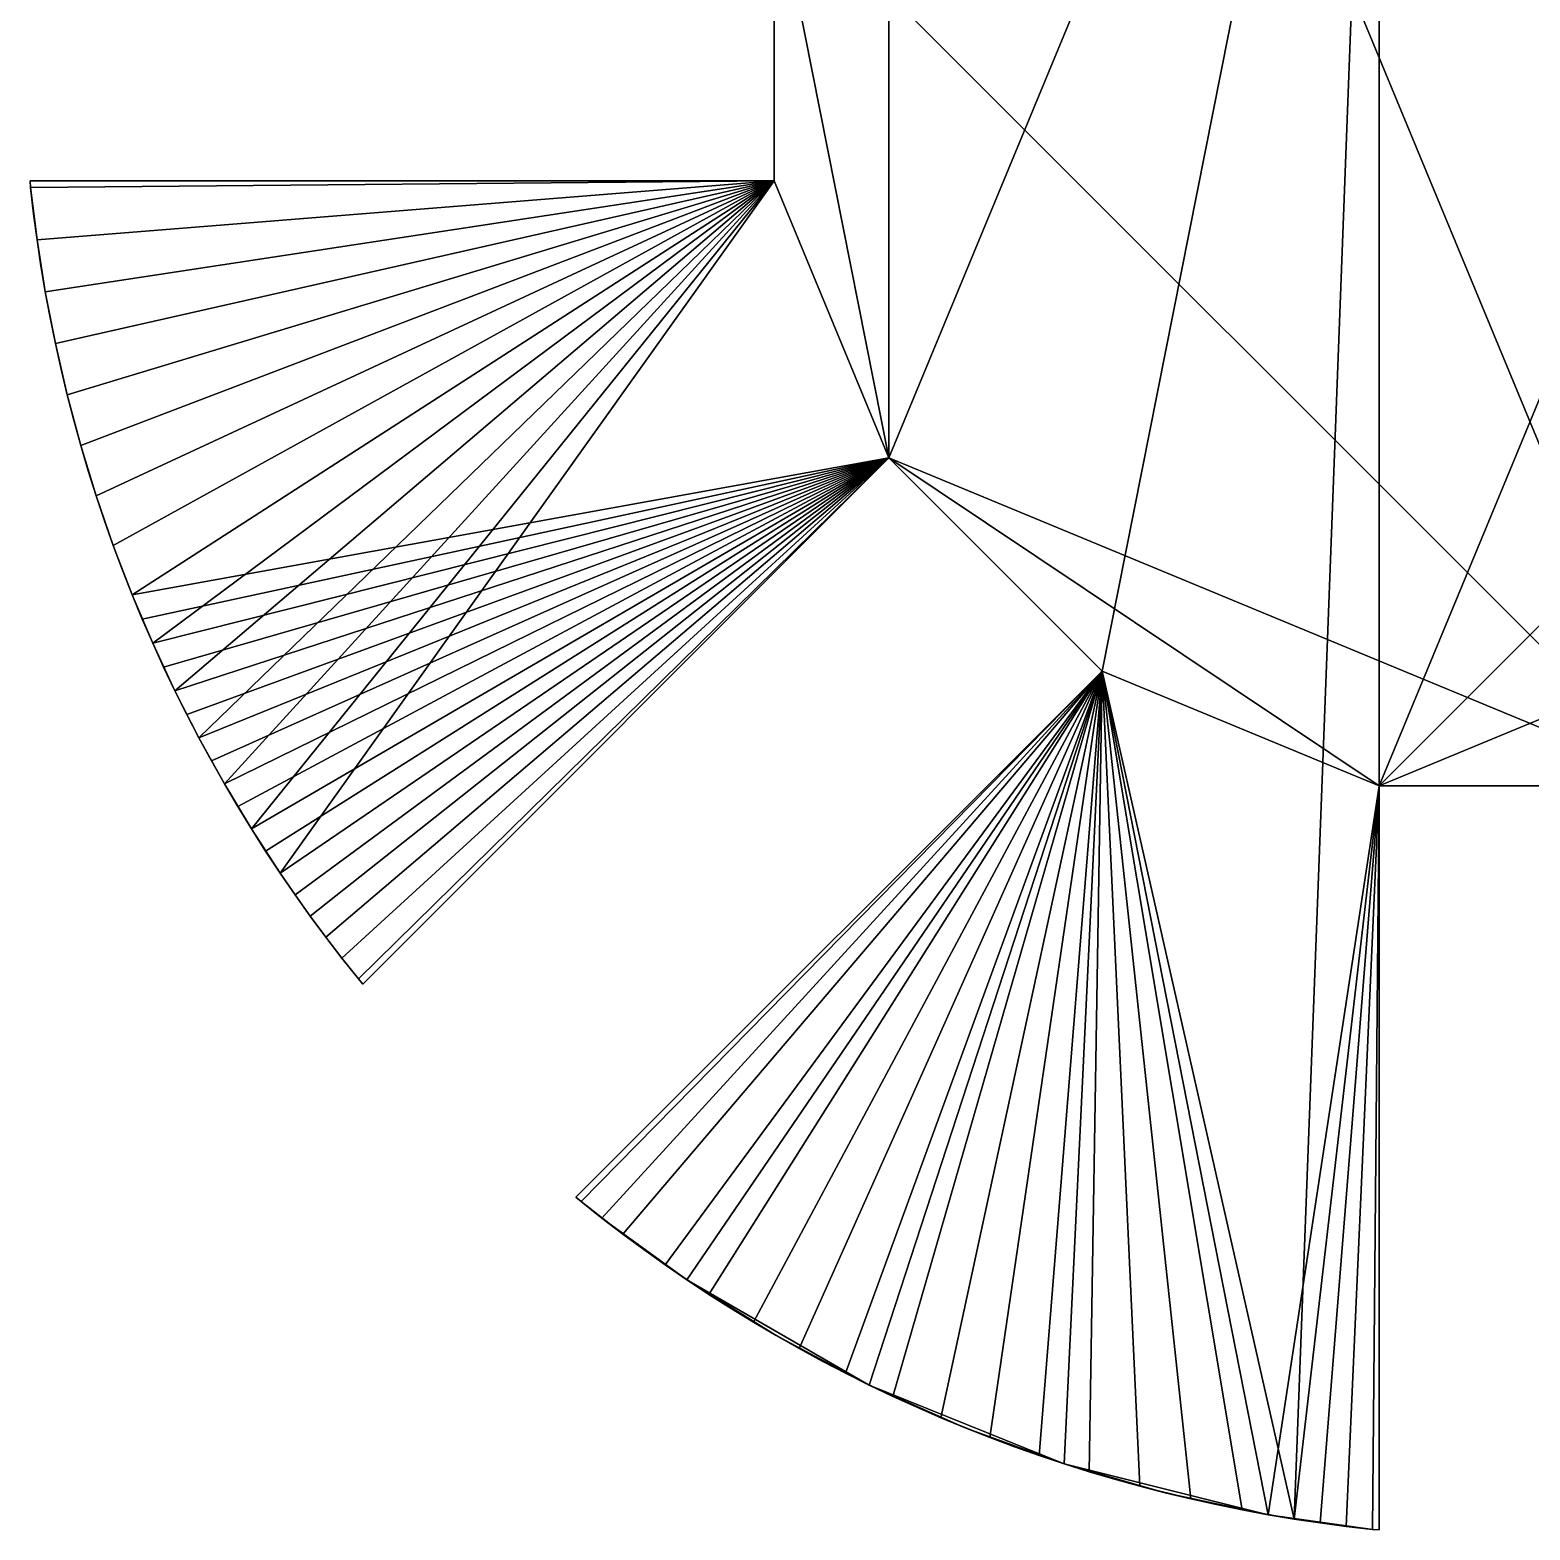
# Model space of a CAD drawing. Extents: x 459.21 to 468.95, y 323.21 to 332.95.
# Drawn here: x 459.208 to 464.079, y 323.212 to 328.083 of the extents above; entities that cross this region are included whole.
import ezdxf

# ---------------------------------------------------------------- set-up
doc = ezdxf.new("R2010")
doc.units = 0
doc.layers.get('0').update_dxf_attribs({"linetype": 'CONTINUOUS'})

msp = doc.modelspace()

# ---------------------------------------------------------------- linework, layer by layer
at = {"color": 7}
for points in [[(461.9975, 326.694, -0.4896), (462.6898, 326.0017, -0.4896), (463.5896, 330.5377, -0.4896), (461.9975, 326.694, -0.4896)], [(461.9975, 326.694, -0.4896), (463.5896, 330.5377, -0.4896), (461.9975, 329.4727, -0.4896), (461.9975, 326.694, -0.4896)], [(462.6898, 326.0017, -0.4896), (463.3133, 323.248, -0.4896), (463.5896, 330.5377, -0.4896), (462.6898, 326.0017, -0.4896)], [(464.5687, 325.629, 0.4896), (462.6898, 330.165, 0.4896), (464.5687, 330.5377, 0.4896), (464.5687, 325.629, 0.4896)], [(463.3133, 323.248, -0.4896), (463.5896, 325.629, -0.4896), (463.5896, 330.5377, -0.4896), (463.3133, 323.248, -0.4896)], [(463.5896, 325.629, -0.4896), (465.4685, 330.165, -0.4896), (463.5896, 330.5377, -0.4896), (463.5896, 325.629, -0.4896)], [(464.5687, 325.629, 0.4896), (461.6248, 328.5729, 0.4896), (462.6898, 330.165, 0.4896), (464.5687, 325.629, 0.4896)], [(463.5896, 325.629, -0.4896), (466.5335, 328.5729, -0.4896), (465.4685, 330.165, -0.4896), (463.5896, 325.629, -0.4896)], [(461.6248, 328.5729, -0.4896), (461.9975, 326.694, -0.4896), (461.9975, 329.4727, -0.4896), (461.6248, 328.5729, -0.4896)], [(461.6248, 328.5729, -0.4896), (461.6248, 327.5938, -0.4896), (461.9975, 326.694, -0.4896), (461.6248, 328.5729, -0.4896)], [(461.9975, 326.694, 0.4896), (461.6248, 327.5938, 0.4896), (461.6248, 328.5729, 0.4896), (461.9975, 326.694, 0.4896)], [(464.5687, 325.629, 0.4896), (461.9975, 326.694, 0.4896), (461.6248, 328.5729, 0.4896), (464.5687, 325.629, 0.4896)], [(461.6248, 328.5729, 0.4896), (461.6248, 327.5938, 0.4896), (461.6248, 327.5938, -0.4896), (461.6248, 328.5729, 0.4896)], [(461.6248, 328.5729, 0.4896), (461.6248, 327.5938, -0.4896), (461.6248, 328.5729, -0.4896), (461.6248, 328.5729, 0.4896)], [(463.5896, 325.629, -0.4896), (466.1608, 326.694, -0.4896), (466.5335, 328.5729, -0.4896), (463.5896, 325.629, -0.4896)], [(459.2103, 327.5716, 0.4896), (459.2103, 327.5716, -0.4896), (459.2082, 327.5938, -0.4896), (459.2103, 327.5716, 0.4896)], [(459.2103, 327.5716, 0.4896), (459.2082, 327.5938, -0.4896), (459.2082, 327.5938, 0.4896), (459.2103, 327.5716, 0.4896)], [(461.6248, 327.5938, -0.4896), (459.2082, 327.5938, -0.4896), (459.2103, 327.5716, -0.4896), (461.6248, 327.5938, -0.4896)], [(459.2103, 327.5716, 0.4896), (459.2082, 327.5938, 0.4896), (461.6248, 327.5938, 0.4896), (459.2103, 327.5716, 0.4896)], [(459.2082, 327.5938, 0.4896), (459.2082, 327.5938, -0.4896), (461.6248, 327.5938, -0.4896), (459.2082, 327.5938, 0.4896)], [(459.2082, 327.5938, 0.4896), (461.6248, 327.5938, -0.4896), (461.6248, 327.5938, 0.4896), (459.2082, 327.5938, 0.4896)], [(461.6248, 327.5938, -0.4896), (459.2103, 327.5716, -0.4896), (459.2311, 327.402, -0.4896), (461.6248, 327.5938, -0.4896)], [(459.2311, 327.402, 0.4896), (459.2103, 327.5716, 0.4896), (461.6248, 327.5938, 0.4896), (459.2311, 327.402, 0.4896)], [(461.6248, 327.5938, -0.4896), (459.2311, 327.402, -0.4896), (459.2579, 327.2332, -0.4896), (461.6248, 327.5938, -0.4896)], [(459.2579, 327.2332, 0.4896), (459.2311, 327.402, 0.4896), (461.6248, 327.5938, 0.4896), (459.2579, 327.2332, 0.4896)], [(461.6248, 327.5938, -0.4896), (459.2579, 327.2332, -0.4896), (459.2905, 327.0655, -0.4896), (461.6248, 327.5938, -0.4896)], [(459.2905, 327.0655, 0.4896), (459.2579, 327.2332, 0.4896), (461.6248, 327.5938, 0.4896), (459.2905, 327.0655, 0.4896)], [(461.6248, 327.5938, -0.4896), (459.2905, 327.0655, -0.4896), (459.3289, 326.899, -0.4896), (461.6248, 327.5938, -0.4896)], [(459.3289, 326.899, 0.4896), (459.2905, 327.0655, 0.4896), (461.6248, 327.5938, 0.4896), (459.3289, 326.899, 0.4896)], [(461.6248, 327.5938, -0.4896), (459.3289, 326.899, -0.4896), (459.3732, 326.7339, -0.4896), (461.6248, 327.5938, -0.4896)], [(459.3732, 326.7339, 0.4896), (459.3289, 326.899, 0.4896), (461.6248, 327.5938, 0.4896), (459.3732, 326.7339, 0.4896)], [(461.6248, 327.5938, -0.4896), (459.3732, 326.7339, -0.4896), (459.4231, 326.5705, -0.4896), (461.6248, 327.5938, -0.4896)], [(459.4231, 326.5705, 0.4896), (459.3732, 326.7339, 0.4896), (461.6248, 327.5938, 0.4896), (459.4231, 326.5705, 0.4896)], [(461.6248, 327.5938, -0.4896), (459.4231, 326.5705, -0.4896), (459.4787, 326.4089, -0.4896), (461.6248, 327.5938, -0.4896)], [(459.4787, 326.4089, 0.4896), (459.4231, 326.5705, 0.4896), (461.6248, 327.5938, 0.4896), (459.4787, 326.4089, 0.4896)], [(461.6248, 327.5938, -0.4896), (459.4787, 326.4089, -0.4896), (459.54, 326.2494, -0.4896), (461.6248, 327.5938, -0.4896)], [(459.54, 326.2494, 0.4896), (459.4787, 326.4089, 0.4896), (461.6248, 327.5938, 0.4896), (459.54, 326.2494, 0.4896)], [(461.6248, 327.5938, -0.4896), (459.54, 326.2494, -0.4896), (461.9975, 326.694, -0.4896), (461.6248, 327.5938, -0.4896)], [(459.6068, 326.0921, 0.4896), (459.54, 326.2494, 0.4896), (461.6248, 327.5938, 0.4896), (459.6068, 326.0921, 0.4896)], [(459.679, 325.9372, 0.4896), (459.6068, 326.0921, 0.4896), (461.6248, 327.5938, 0.4896), (459.679, 325.9372, 0.4896)], [(459.7566, 325.785, 0.4896), (459.679, 325.9372, 0.4896), (461.6248, 327.5938, 0.4896), (459.7566, 325.785, 0.4896)], [(459.8394, 325.6355, 0.4896), (459.7566, 325.785, 0.4896), (461.6248, 327.5938, 0.4896), (459.8394, 325.6355, 0.4896)], [(459.9274, 325.489, 0.4896), (459.8394, 325.6355, 0.4896), (461.6248, 327.5938, 0.4896), (459.9274, 325.489, 0.4896)], [(460.0205, 325.3457, 0.4896), (459.9274, 325.489, 0.4896), (461.6248, 327.5938, 0.4896), (460.0205, 325.3457, 0.4896)], [(461.9975, 326.694, 0.4896), (460.0205, 325.3457, 0.4896), (461.6248, 327.5938, 0.4896), (461.9975, 326.694, 0.4896)], [(459.22, 327.4867, 0.4896), (459.22, 327.4867, -0.4896), (459.2103, 327.5716, -0.4896), (459.22, 327.4867, 0.4896)], [(459.22, 327.4867, 0.4896), (459.2103, 327.5716, -0.4896), (459.2103, 327.5716, 0.4896), (459.22, 327.4867, 0.4896)], [(459.2103, 327.5716, -0.4896), (459.22, 327.4867, -0.4896), (459.2311, 327.402, -0.4896), (459.2103, 327.5716, -0.4896)], [(459.2311, 327.402, 0.4896), (459.22, 327.4867, 0.4896), (459.2103, 327.5716, 0.4896), (459.2311, 327.402, 0.4896)], [(459.2311, 327.402, 0.4896), (459.2311, 327.402, -0.4896), (459.22, 327.4867, -0.4896), (459.2311, 327.402, 0.4896)], [(459.2311, 327.402, 0.4896), (459.22, 327.4867, -0.4896), (459.22, 327.4867, 0.4896), (459.2311, 327.402, 0.4896)], [(459.2438, 327.3175, 0.4896), (459.2438, 327.3175, -0.4896), (459.2311, 327.402, -0.4896), (459.2438, 327.3175, 0.4896)], [(459.2438, 327.3175, 0.4896), (459.2311, 327.402, -0.4896), (459.2311, 327.402, 0.4896), (459.2438, 327.3175, 0.4896)], [(459.2311, 327.402, -0.4896), (459.2438, 327.3175, -0.4896), (459.2579, 327.2332, -0.4896), (459.2311, 327.402, -0.4896)], [(459.2579, 327.2332, 0.4896), (459.2438, 327.3175, 0.4896), (459.2311, 327.402, 0.4896), (459.2579, 327.2332, 0.4896)], [(459.2579, 327.2332, 0.4896), (459.2579, 327.2332, -0.4896), (459.2438, 327.3175, -0.4896), (459.2579, 327.2332, 0.4896)], [(459.2579, 327.2332, 0.4896), (459.2438, 327.3175, -0.4896), (459.2438, 327.3175, 0.4896), (459.2579, 327.2332, 0.4896)], [(459.2735, 327.1492, 0.4896), (459.2735, 327.1492, -0.4896), (459.2579, 327.2332, -0.4896), (459.2735, 327.1492, 0.4896)], [(459.2735, 327.1492, 0.4896), (459.2579, 327.2332, -0.4896), (459.2579, 327.2332, 0.4896), (459.2735, 327.1492, 0.4896)], [(459.2579, 327.2332, -0.4896), (459.2735, 327.1492, -0.4896), (459.2905, 327.0655, -0.4896), (459.2579, 327.2332, -0.4896)], [(459.2905, 327.0655, 0.4896), (459.2735, 327.1492, 0.4896), (459.2579, 327.2332, 0.4896), (459.2905, 327.0655, 0.4896)], [(459.2905, 327.0655, 0.4896), (459.2905, 327.0655, -0.4896), (459.2735, 327.1492, -0.4896), (459.2905, 327.0655, 0.4896)], [(459.2905, 327.0655, 0.4896), (459.2735, 327.1492, -0.4896), (459.2735, 327.1492, 0.4896), (459.2905, 327.0655, 0.4896)], [(459.309, 326.9821, 0.4896), (459.309, 326.9821, -0.4896), (459.2905, 327.0655, -0.4896), (459.309, 326.9821, 0.4896)], [(459.309, 326.9821, 0.4896), (459.2905, 327.0655, -0.4896), (459.2905, 327.0655, 0.4896), (459.309, 326.9821, 0.4896)], [(459.2905, 327.0655, -0.4896), (459.309, 326.9821, -0.4896), (459.3289, 326.899, -0.4896), (459.2905, 327.0655, -0.4896)], [(459.3289, 326.899, 0.4896), (459.309, 326.9821, 0.4896), (459.2905, 327.0655, 0.4896), (459.3289, 326.899, 0.4896)], [(459.3289, 326.899, 0.4896), (459.3289, 326.899, -0.4896), (459.309, 326.9821, -0.4896), (459.3289, 326.899, 0.4896)], [(459.3289, 326.899, 0.4896), (459.309, 326.9821, -0.4896), (459.309, 326.9821, 0.4896), (459.3289, 326.899, 0.4896)], [(459.3503, 326.8163, 0.4896), (459.3503, 326.8163, -0.4896), (459.3289, 326.899, -0.4896), (459.3503, 326.8163, 0.4896)], [(459.3503, 326.8163, 0.4896), (459.3289, 326.899, -0.4896), (459.3289, 326.899, 0.4896), (459.3503, 326.8163, 0.4896)], [(459.3289, 326.899, -0.4896), (459.3503, 326.8163, -0.4896), (459.3732, 326.7339, -0.4896), (459.3289, 326.899, -0.4896)], [(459.3732, 326.7339, 0.4896), (459.3503, 326.8163, 0.4896), (459.3289, 326.899, 0.4896), (459.3732, 326.7339, 0.4896)], [(459.3732, 326.7339, 0.4896), (459.3732, 326.7339, -0.4896), (459.3503, 326.8163, -0.4896), (459.3732, 326.7339, 0.4896)], [(459.3732, 326.7339, 0.4896), (459.3503, 326.8163, -0.4896), (459.3503, 326.8163, 0.4896), (459.3732, 326.7339, 0.4896)], [(459.3974, 326.652, 0.4896), (459.3974, 326.652, -0.4896), (459.3732, 326.7339, -0.4896), (459.3974, 326.652, 0.4896)], [(459.3974, 326.652, 0.4896), (459.3732, 326.7339, -0.4896), (459.3732, 326.7339, 0.4896), (459.3974, 326.652, 0.4896)], [(459.3732, 326.7339, -0.4896), (459.3974, 326.652, -0.4896), (459.4231, 326.5705, -0.4896), (459.3732, 326.7339, -0.4896)], [(459.4231, 326.5705, 0.4896), (459.3974, 326.652, 0.4896), (459.3732, 326.7339, 0.4896), (459.4231, 326.5705, 0.4896)], [(459.4231, 326.5705, 0.4896), (459.4231, 326.5705, -0.4896), (459.3974, 326.652, -0.4896), (459.4231, 326.5705, 0.4896)], [(459.4231, 326.5705, 0.4896), (459.3974, 326.652, -0.4896), (459.3974, 326.652, 0.4896), (459.4231, 326.5705, 0.4896)], [(459.54, 326.2494, -0.4896), (459.5727, 326.1705, -0.4896), (461.9975, 326.694, -0.4896), (459.54, 326.2494, -0.4896)], [(459.5727, 326.1705, -0.4896), (459.6068, 326.0921, -0.4896), (461.9975, 326.694, -0.4896), (459.5727, 326.1705, -0.4896)], [(459.6068, 326.0921, -0.4896), (459.6422, 326.0143, -0.4896), (461.9975, 326.694, -0.4896), (459.6068, 326.0921, -0.4896)], [(459.6422, 326.0143, -0.4896), (459.679, 325.9372, -0.4896), (461.9975, 326.694, -0.4896), (459.6422, 326.0143, -0.4896)], [(459.679, 325.9372, -0.4896), (459.7171, 325.8608, -0.4896), (461.9975, 326.694, -0.4896), (459.679, 325.9372, -0.4896)], [(459.7171, 325.8608, -0.4896), (459.7566, 325.785, -0.4896), (461.9975, 326.694, -0.4896), (459.7171, 325.8608, -0.4896)], [(459.7566, 325.785, -0.4896), (459.7973, 325.7099, -0.4896), (461.9975, 326.694, -0.4896), (459.7566, 325.785, -0.4896)], [(459.7973, 325.7099, -0.4896), (459.8394, 325.6355, -0.4896), (461.9975, 326.694, -0.4896), (459.7973, 325.7099, -0.4896)], [(459.8394, 325.6355, -0.4896), (459.8828, 325.5619, -0.4896), (461.9975, 326.694, -0.4896), (459.8394, 325.6355, -0.4896)], [(459.8828, 325.5619, -0.4896), (459.9274, 325.489, -0.4896), (461.9975, 326.694, -0.4896), (459.8828, 325.5619, -0.4896)], [(459.9274, 325.489, -0.4896), (459.9733, 325.417, -0.4896), (461.9975, 326.694, -0.4896), (459.9274, 325.489, -0.4896)], [(459.9733, 325.417, -0.4896), (460.0205, 325.3457, -0.4896), (461.9975, 326.694, -0.4896), (459.9733, 325.417, -0.4896)], [(460.0205, 325.3457, -0.4896), (460.0689, 325.2753, -0.4896), (461.9975, 326.694, -0.4896), (460.0205, 325.3457, -0.4896)], [(461.9975, 326.694, 0.4896), (460.0689, 325.2753, 0.4896), (460.0205, 325.3457, 0.4896), (461.9975, 326.694, 0.4896)], [(460.0689, 325.2753, -0.4896), (460.1185, 325.2057, -0.4896), (461.9975, 326.694, -0.4896), (460.0689, 325.2753, -0.4896)], [(461.9975, 326.694, 0.4896), (460.1185, 325.2057, 0.4896), (460.0689, 325.2753, 0.4896), (461.9975, 326.694, 0.4896)], [(460.1185, 325.2057, -0.4896), (460.1693, 325.1371, -0.4896), (461.9975, 326.694, -0.4896), (460.1185, 325.2057, -0.4896)], [(461.9975, 326.694, 0.4896), (460.1693, 325.1371, 0.4896), (460.1185, 325.2057, 0.4896), (461.9975, 326.694, 0.4896)], [(460.1693, 325.1371, -0.4896), (460.2213, 325.0693, -0.4896), (461.9975, 326.694, -0.4896), (460.1693, 325.1371, -0.4896)], [(461.9975, 326.694, 0.4896), (460.2213, 325.0693, 0.4896), (460.1693, 325.1371, 0.4896), (461.9975, 326.694, 0.4896)], [(460.2213, 325.0693, -0.4896), (460.2745, 325.0024, -0.4896), (461.9975, 326.694, -0.4896), (460.2213, 325.0693, -0.4896)], [(461.9975, 326.694, 0.4896), (460.2745, 325.0024, 0.4896), (460.2213, 325.0693, 0.4896), (461.9975, 326.694, 0.4896)], [(460.2745, 325.0024, -0.4896), (460.2887, 324.9852, -0.4896), (461.9975, 326.694, -0.4896), (460.2745, 325.0024, -0.4896)], [(461.9975, 326.694, 0.4896), (460.2887, 324.9852, 0.4896), (460.2745, 325.0024, 0.4896), (461.9975, 326.694, 0.4896)], [(460.2887, 324.9852, -0.4896), (460.2887, 324.9852, 0.4896), (461.9975, 326.694, 0.4896), (460.2887, 324.9852, -0.4896)], [(460.2887, 324.9852, -0.4896), (461.9975, 326.694, 0.4896), (461.9975, 326.694, -0.4896), (460.2887, 324.9852, -0.4896)], [(463.5896, 325.629, 0.4896), (462.6898, 326.0017, 0.4896), (461.9975, 326.694, 0.4896), (463.5896, 325.629, 0.4896)], [(464.5687, 325.629, 0.4896), (463.5896, 325.629, 0.4896), (461.9975, 326.694, 0.4896), (464.5687, 325.629, 0.4896)], [(462.6898, 326.0017, -0.4896), (461.9975, 326.694, -0.4896), (461.9975, 326.694, 0.4896), (462.6898, 326.0017, -0.4896)], [(462.6898, 326.0017, -0.4896), (461.9975, 326.694, 0.4896), (462.6898, 326.0017, 0.4896), (462.6898, 326.0017, -0.4896)], [(463.5896, 325.629, -0.4896), (464.5687, 325.629, -0.4896), (466.1608, 326.694, -0.4896), (463.5896, 325.629, -0.4896)], [(459.4502, 326.4895, 0.4896), (459.4502, 326.4895, -0.4896), (459.4231, 326.5705, -0.4896), (459.4502, 326.4895, 0.4896)], [(459.4502, 326.4895, 0.4896), (459.4231, 326.5705, -0.4896), (459.4231, 326.5705, 0.4896), (459.4502, 326.4895, 0.4896)], [(459.4231, 326.5705, -0.4896), (459.4502, 326.4895, -0.4896), (459.4787, 326.4089, -0.4896), (459.4231, 326.5705, -0.4896)], [(459.4787, 326.4089, 0.4896), (459.4502, 326.4895, 0.4896), (459.4231, 326.5705, 0.4896), (459.4787, 326.4089, 0.4896)], [(459.4787, 326.4089, 0.4896), (459.4787, 326.4089, -0.4896), (459.4502, 326.4895, -0.4896), (459.4787, 326.4089, 0.4896)], [(459.4787, 326.4089, 0.4896), (459.4502, 326.4895, -0.4896), (459.4502, 326.4895, 0.4896), (459.4787, 326.4089, 0.4896)], [(459.5087, 326.3289, 0.4896), (459.5087, 326.3289, -0.4896), (459.4787, 326.4089, -0.4896), (459.5087, 326.3289, 0.4896)], [(459.5087, 326.3289, 0.4896), (459.4787, 326.4089, -0.4896), (459.4787, 326.4089, 0.4896), (459.5087, 326.3289, 0.4896)], [(459.4787, 326.4089, -0.4896), (459.5087, 326.3289, -0.4896), (459.54, 326.2494, -0.4896), (459.4787, 326.4089, -0.4896)], [(459.54, 326.2494, 0.4896), (459.5087, 326.3289, 0.4896), (459.4787, 326.4089, 0.4896), (459.54, 326.2494, 0.4896)], [(459.54, 326.2494, 0.4896), (459.54, 326.2494, -0.4896), (459.5087, 326.3289, -0.4896), (459.54, 326.2494, 0.4896)], [(459.54, 326.2494, 0.4896), (459.5087, 326.3289, -0.4896), (459.5087, 326.3289, 0.4896), (459.54, 326.2494, 0.4896)], [(459.5727, 326.1705, 0.4896), (459.5727, 326.1705, -0.4896), (459.54, 326.2494, -0.4896), (459.5727, 326.1705, 0.4896)], [(459.5727, 326.1705, 0.4896), (459.54, 326.2494, -0.4896), (459.54, 326.2494, 0.4896), (459.5727, 326.1705, 0.4896)], [(459.6068, 326.0921, 0.4896), (459.5727, 326.1705, 0.4896), (459.54, 326.2494, 0.4896), (459.6068, 326.0921, 0.4896)], [(459.6068, 326.0921, 0.4896), (459.6068, 326.0921, -0.4896), (459.5727, 326.1705, -0.4896), (459.6068, 326.0921, 0.4896)], [(459.6068, 326.0921, 0.4896), (459.5727, 326.1705, -0.4896), (459.5727, 326.1705, 0.4896), (459.6068, 326.0921, 0.4896)], [(459.6422, 326.0143, 0.4896), (459.6422, 326.0143, -0.4896), (459.6068, 326.0921, -0.4896), (459.6422, 326.0143, 0.4896)], [(459.6422, 326.0143, 0.4896), (459.6068, 326.0921, -0.4896), (459.6068, 326.0921, 0.4896), (459.6422, 326.0143, 0.4896)], [(459.679, 325.9372, 0.4896), (459.6422, 326.0143, 0.4896), (459.6068, 326.0921, 0.4896), (459.679, 325.9372, 0.4896)], [(459.679, 325.9372, 0.4896), (459.679, 325.9372, -0.4896), (459.6422, 326.0143, -0.4896), (459.679, 325.9372, 0.4896)], [(459.679, 325.9372, 0.4896), (459.6422, 326.0143, -0.4896), (459.6422, 326.0143, 0.4896), (459.679, 325.9372, 0.4896)], [(462.6898, 326.0017, -0.4896), (460.981, 324.2929, -0.4896), (460.9982, 324.2787, -0.4896), (462.6898, 326.0017, -0.4896)], [(461.0651, 324.2255, 0.4896), (460.981, 324.2929, 0.4896), (462.6898, 326.0017, 0.4896), (461.0651, 324.2255, 0.4896)], [(460.981, 324.2929, 0.4896), (460.981, 324.2929, -0.4896), (462.6898, 326.0017, -0.4896), (460.981, 324.2929, 0.4896)], [(460.981, 324.2929, 0.4896), (462.6898, 326.0017, -0.4896), (462.6898, 326.0017, 0.4896), (460.981, 324.2929, 0.4896)], [(462.6898, 326.0017, -0.4896), (460.9982, 324.2787, -0.4896), (461.1329, 324.1735, -0.4896), (462.6898, 326.0017, -0.4896)], [(461.3415, 324.0247, 0.4896), (461.0651, 324.2255, 0.4896), (462.6898, 326.0017, 0.4896), (461.3415, 324.0247, 0.4896)], [(462.6898, 326.0017, -0.4896), (461.1329, 324.1735, -0.4896), (461.2711, 324.0731, -0.4896), (462.6898, 326.0017, -0.4896)], [(462.6898, 326.0017, -0.4896), (461.2711, 324.0731, -0.4896), (461.4128, 323.9775, -0.4896), (462.6898, 326.0017, -0.4896)], [(461.933, 323.6832, 0.4896), (461.3415, 324.0247, 0.4896), (462.6898, 326.0017, 0.4896), (461.933, 323.6832, 0.4896)], [(462.6898, 326.0017, -0.4896), (461.4128, 323.9775, -0.4896), (461.5577, 323.8869, -0.4896), (462.6898, 326.0017, -0.4896)], [(462.6898, 326.0017, -0.4896), (461.5577, 323.8869, -0.4896), (461.7057, 323.8015, -0.4896), (462.6898, 326.0017, -0.4896)], [(462.6898, 326.0017, -0.4896), (461.7057, 323.8015, -0.4896), (461.8566, 323.7213, -0.4896), (462.6898, 326.0017, -0.4896)], [(462.6898, 326.0017, -0.4896), (461.8566, 323.7213, -0.4896), (462.0102, 323.6464, -0.4896), (462.6898, 326.0017, -0.4896)], [(462.5663, 323.4273, 0.4896), (461.933, 323.6832, 0.4896), (462.6898, 326.0017, 0.4896), (462.5663, 323.4273, 0.4896)], [(462.6898, 326.0017, -0.4896), (462.0102, 323.6464, -0.4896), (462.1663, 323.5769, -0.4896), (462.6898, 326.0017, -0.4896)], [(462.6898, 326.0017, -0.4896), (462.1663, 323.5769, -0.4896), (462.3247, 323.5129, -0.4896), (462.6898, 326.0017, -0.4896)], [(462.6898, 326.0017, -0.4896), (462.3247, 323.5129, -0.4896), (462.4853, 323.4544, -0.4896), (462.6898, 326.0017, -0.4896)], [(462.6898, 326.0017, -0.4896), (462.4853, 323.4544, -0.4896), (462.6478, 323.4016, -0.4896), (462.6898, 326.0017, -0.4896)], [(463.229, 323.2621, 0.4896), (462.5663, 323.4273, 0.4896), (462.6898, 326.0017, 0.4896), (463.229, 323.2621, 0.4896)], [(462.6898, 326.0017, -0.4896), (462.6478, 323.4016, -0.4896), (462.8121, 323.3545, -0.4896), (462.6898, 326.0017, -0.4896)], [(462.6898, 326.0017, -0.4896), (462.8121, 323.3545, -0.4896), (462.9779, 323.3132, -0.4896), (462.6898, 326.0017, -0.4896)], [(462.6898, 326.0017, -0.4896), (462.9779, 323.3132, -0.4896), (463.145, 323.2776, -0.4896), (462.6898, 326.0017, -0.4896)], [(462.6898, 326.0017, -0.4896), (463.145, 323.2776, -0.4896), (463.3133, 323.248, -0.4896), (462.6898, 326.0017, -0.4896)], [(463.5896, 325.629, 0.4896), (463.229, 323.2621, 0.4896), (462.6898, 326.0017, 0.4896), (463.5896, 325.629, 0.4896)], [(459.7171, 325.8608, 0.4896), (459.7171, 325.8608, -0.4896), (459.679, 325.9372, -0.4896), (459.7171, 325.8608, 0.4896)], [(459.7171, 325.8608, 0.4896), (459.679, 325.9372, -0.4896), (459.679, 325.9372, 0.4896), (459.7171, 325.8608, 0.4896)], [(459.7566, 325.785, 0.4896), (459.7171, 325.8608, 0.4896), (459.679, 325.9372, 0.4896), (459.7566, 325.785, 0.4896)], [(459.7566, 325.785, 0.4896), (459.7566, 325.785, -0.4896), (459.7171, 325.8608, -0.4896), (459.7566, 325.785, 0.4896)], [(459.7566, 325.785, 0.4896), (459.7171, 325.8608, -0.4896), (459.7171, 325.8608, 0.4896), (459.7566, 325.785, 0.4896)], [(459.7973, 325.7099, 0.4896), (459.7973, 325.7099, -0.4896), (459.7566, 325.785, -0.4896), (459.7973, 325.7099, 0.4896)], [(459.7973, 325.7099, 0.4896), (459.7566, 325.785, -0.4896), (459.7566, 325.785, 0.4896), (459.7973, 325.7099, 0.4896)], [(459.8394, 325.6355, 0.4896), (459.7973, 325.7099, 0.4896), (459.7566, 325.785, 0.4896), (459.8394, 325.6355, 0.4896)], [(459.8394, 325.6355, 0.4896), (459.8394, 325.6355, -0.4896), (459.7973, 325.7099, -0.4896), (459.8394, 325.6355, 0.4896)], [(459.8394, 325.6355, 0.4896), (459.7973, 325.7099, -0.4896), (459.7973, 325.7099, 0.4896), (459.8394, 325.6355, 0.4896)], [(459.8828, 325.5619, 0.4896), (459.8828, 325.5619, -0.4896), (459.8394, 325.6355, -0.4896), (459.8828, 325.5619, 0.4896)], [(459.8828, 325.5619, 0.4896), (459.8394, 325.6355, -0.4896), (459.8394, 325.6355, 0.4896), (459.8828, 325.5619, 0.4896)], [(459.9274, 325.489, 0.4896), (459.8828, 325.5619, 0.4896), (459.8394, 325.6355, 0.4896), (459.9274, 325.489, 0.4896)], [(463.5896, 325.629, 0.4896), (463.5674, 323.2145, 0.4896), (463.229, 323.2621, 0.4896), (463.5896, 325.629, 0.4896)], [(463.3133, 323.248, -0.4896), (463.3978, 323.2353, -0.4896), (463.5896, 325.629, -0.4896), (463.3133, 323.248, -0.4896)], [(463.3978, 323.2353, -0.4896), (463.4825, 323.2242, -0.4896), (463.5896, 325.629, -0.4896), (463.3978, 323.2353, -0.4896)], [(463.4825, 323.2242, -0.4896), (463.5674, 323.2145, -0.4896), (463.5896, 325.629, -0.4896), (463.4825, 323.2242, -0.4896)], [(463.5674, 323.2145, -0.4896), (463.5896, 323.2124, -0.4896), (463.5896, 325.629, -0.4896), (463.5674, 323.2145, -0.4896)], [(463.5896, 325.629, 0.4896), (463.5896, 323.2124, 0.4896), (463.5674, 323.2145, 0.4896), (463.5896, 325.629, 0.4896)], [(463.5896, 323.2124, -0.4896), (463.5896, 323.2124, 0.4896), (463.5896, 325.629, 0.4896), (463.5896, 323.2124, -0.4896)], [(463.5896, 323.2124, -0.4896), (463.5896, 325.629, 0.4896), (463.5896, 325.629, -0.4896), (463.5896, 323.2124, -0.4896)], [(464.5687, 325.629, -0.4896), (463.5896, 325.629, -0.4896), (463.5896, 325.629, 0.4896), (464.5687, 325.629, -0.4896)], [(464.5687, 325.629, -0.4896), (463.5896, 325.629, 0.4896), (464.5687, 325.629, 0.4896), (464.5687, 325.629, -0.4896)], [(459.9274, 325.489, 0.4896), (459.9274, 325.489, -0.4896), (459.8828, 325.5619, -0.4896), (459.9274, 325.489, 0.4896)], [(459.9274, 325.489, 0.4896), (459.8828, 325.5619, -0.4896), (459.8828, 325.5619, 0.4896), (459.9274, 325.489, 0.4896)], [(459.9733, 325.417, 0.4896), (459.9733, 325.417, -0.4896), (459.9274, 325.489, -0.4896), (459.9733, 325.417, 0.4896)], [(459.9733, 325.417, 0.4896), (459.9274, 325.489, -0.4896), (459.9274, 325.489, 0.4896), (459.9733, 325.417, 0.4896)], [(460.0205, 325.3457, 0.4896), (459.9733, 325.417, 0.4896), (459.9274, 325.489, 0.4896), (460.0205, 325.3457, 0.4896)], [(460.0205, 325.3457, 0.4896), (460.0205, 325.3457, -0.4896), (459.9733, 325.417, -0.4896), (460.0205, 325.3457, 0.4896)], [(460.0205, 325.3457, 0.4896), (459.9733, 325.417, -0.4896), (459.9733, 325.417, 0.4896), (460.0205, 325.3457, 0.4896)], [(460.0689, 325.2753, 0.4896), (460.0689, 325.2753, -0.4896), (460.0205, 325.3457, -0.4896), (460.0689, 325.2753, 0.4896)], [(460.0689, 325.2753, 0.4896), (460.0205, 325.3457, -0.4896), (460.0205, 325.3457, 0.4896), (460.0689, 325.2753, 0.4896)], [(460.1185, 325.2057, 0.4896), (460.1185, 325.2057, -0.4896), (460.0689, 325.2753, -0.4896), (460.1185, 325.2057, 0.4896)], [(460.1185, 325.2057, 0.4896), (460.0689, 325.2753, -0.4896), (460.0689, 325.2753, 0.4896), (460.1185, 325.2057, 0.4896)], [(460.1693, 325.1371, 0.4896), (460.1693, 325.1371, -0.4896), (460.1185, 325.2057, -0.4896), (460.1693, 325.1371, 0.4896)], [(460.1693, 325.1371, 0.4896), (460.1185, 325.2057, -0.4896), (460.1185, 325.2057, 0.4896), (460.1693, 325.1371, 0.4896)], [(460.2213, 325.0693, 0.4896), (460.2213, 325.0693, -0.4896), (460.1693, 325.1371, -0.4896), (460.2213, 325.0693, 0.4896)], [(460.2213, 325.0693, 0.4896), (460.1693, 325.1371, -0.4896), (460.1693, 325.1371, 0.4896), (460.2213, 325.0693, 0.4896)], [(460.2745, 325.0024, 0.4896), (460.2745, 325.0024, -0.4896), (460.2213, 325.0693, -0.4896), (460.2745, 325.0024, 0.4896)], [(460.2745, 325.0024, 0.4896), (460.2213, 325.0693, -0.4896), (460.2213, 325.0693, 0.4896), (460.2745, 325.0024, 0.4896)], [(460.2887, 324.9852, -0.4896), (460.2745, 325.0024, -0.4896), (460.2745, 325.0024, 0.4896), (460.2887, 324.9852, -0.4896)], [(460.2887, 324.9852, -0.4896), (460.2745, 325.0024, 0.4896), (460.2887, 324.9852, 0.4896), (460.2887, 324.9852, -0.4896)], [(460.9982, 324.2787, 0.4896), (460.9982, 324.2787, -0.4896), (460.981, 324.2929, -0.4896), (460.9982, 324.2787, 0.4896)], [(460.9982, 324.2787, 0.4896), (460.981, 324.2929, -0.4896), (460.981, 324.2929, 0.4896), (460.9982, 324.2787, 0.4896)], [(461.0651, 324.2255, 0.4896), (460.9982, 324.2787, 0.4896), (460.981, 324.2929, 0.4896), (461.0651, 324.2255, 0.4896)], [(461.0651, 324.2255, 0.4896), (461.0651, 324.2255, -0.4896), (460.9982, 324.2787, -0.4896), (461.0651, 324.2255, 0.4896)], [(461.0651, 324.2255, 0.4896), (460.9982, 324.2787, -0.4896), (460.9982, 324.2787, 0.4896), (461.0651, 324.2255, 0.4896)], [(460.9982, 324.2787, -0.4896), (461.0651, 324.2255, -0.4896), (461.1329, 324.1735, -0.4896), (460.9982, 324.2787, -0.4896)], [(461.1329, 324.1735, 0.4896), (461.1329, 324.1735, -0.4896), (461.0651, 324.2255, -0.4896), (461.1329, 324.1735, 0.4896)], [(461.1329, 324.1735, 0.4896), (461.0651, 324.2255, -0.4896), (461.0651, 324.2255, 0.4896), (461.1329, 324.1735, 0.4896)], [(461.2016, 324.1227, 0.4896), (461.1329, 324.1735, 0.4896), (461.0651, 324.2255, 0.4896), (461.2016, 324.1227, 0.4896)], [(461.3415, 324.0247, 0.4896), (461.2016, 324.1227, 0.4896), (461.0651, 324.2255, 0.4896), (461.3415, 324.0247, 0.4896)], [(461.2016, 324.1227, 0.4896), (461.2016, 324.1227, -0.4896), (461.1329, 324.1735, -0.4896), (461.2016, 324.1227, 0.4896)], [(461.2016, 324.1227, 0.4896), (461.1329, 324.1735, -0.4896), (461.1329, 324.1735, 0.4896), (461.2016, 324.1227, 0.4896)], [(461.1329, 324.1735, -0.4896), (461.2016, 324.1227, -0.4896), (461.2711, 324.0731, -0.4896), (461.1329, 324.1735, -0.4896)], [(461.2711, 324.0731, 0.4896), (461.2711, 324.0731, -0.4896), (461.2016, 324.1227, -0.4896), (461.2711, 324.0731, 0.4896)], [(461.2711, 324.0731, 0.4896), (461.2016, 324.1227, -0.4896), (461.2016, 324.1227, 0.4896), (461.2711, 324.0731, 0.4896)], [(461.3415, 324.0247, 0.4896), (461.2711, 324.0731, 0.4896), (461.2016, 324.1227, 0.4896), (461.3415, 324.0247, 0.4896)], [(461.3415, 324.0247, 0.4896), (461.3415, 324.0247, -0.4896), (461.2711, 324.0731, -0.4896), (461.3415, 324.0247, 0.4896)], [(461.3415, 324.0247, 0.4896), (461.2711, 324.0731, -0.4896), (461.2711, 324.0731, 0.4896), (461.3415, 324.0247, 0.4896)], [(461.2711, 324.0731, -0.4896), (461.3415, 324.0247, -0.4896), (461.4128, 323.9775, -0.4896), (461.2711, 324.0731, -0.4896)], [(461.4128, 323.9775, 0.4896), (461.4128, 323.9775, -0.4896), (461.3415, 324.0247, -0.4896), (461.4128, 323.9775, 0.4896)], [(461.4128, 323.9775, 0.4896), (461.3415, 324.0247, -0.4896), (461.3415, 324.0247, 0.4896), (461.4128, 323.9775, 0.4896)], [(461.4849, 323.9316, 0.4896), (461.4128, 323.9775, 0.4896), (461.3415, 324.0247, 0.4896), (461.4849, 323.9316, 0.4896)], [(461.6313, 323.8436, 0.4896), (461.4849, 323.9316, 0.4896), (461.3415, 324.0247, 0.4896), (461.6313, 323.8436, 0.4896)], [(461.933, 323.6832, 0.4896), (461.6313, 323.8436, 0.4896), (461.3415, 324.0247, 0.4896), (461.933, 323.6832, 0.4896)], [(461.4849, 323.9316, 0.4896), (461.4849, 323.9316, -0.4896), (461.4128, 323.9775, -0.4896), (461.4849, 323.9316, 0.4896)], [(461.4849, 323.9316, 0.4896), (461.4128, 323.9775, -0.4896), (461.4128, 323.9775, 0.4896), (461.4849, 323.9316, 0.4896)], [(461.4128, 323.9775, -0.4896), (461.4849, 323.9316, -0.4896), (461.5577, 323.8869, -0.4896), (461.4128, 323.9775, -0.4896)], [(461.5577, 323.8869, 0.4896), (461.5577, 323.8869, -0.4896), (461.4849, 323.9316, -0.4896), (461.5577, 323.8869, 0.4896)], [(461.5577, 323.8869, 0.4896), (461.4849, 323.9316, -0.4896), (461.4849, 323.9316, 0.4896), (461.5577, 323.8869, 0.4896)], [(461.6313, 323.8436, 0.4896), (461.5577, 323.8869, 0.4896), (461.4849, 323.9316, 0.4896), (461.6313, 323.8436, 0.4896)], [(461.6313, 323.8436, 0.4896), (461.6313, 323.8436, -0.4896), (461.5577, 323.8869, -0.4896), (461.6313, 323.8436, 0.4896)], [(461.6313, 323.8436, 0.4896), (461.5577, 323.8869, -0.4896), (461.5577, 323.8869, 0.4896), (461.6313, 323.8436, 0.4896)], [(461.5577, 323.8869, -0.4896), (461.6313, 323.8436, -0.4896), (461.7057, 323.8015, -0.4896), (461.5577, 323.8869, -0.4896)], [(461.7057, 323.8015, 0.4896), (461.7057, 323.8015, -0.4896), (461.6313, 323.8436, -0.4896), (461.7057, 323.8015, 0.4896)], [(461.7057, 323.8015, 0.4896), (461.6313, 323.8436, -0.4896), (461.6313, 323.8436, 0.4896), (461.7057, 323.8015, 0.4896)], [(461.7808, 323.7607, 0.4896), (461.7057, 323.8015, 0.4896), (461.6313, 323.8436, 0.4896), (461.7808, 323.7607, 0.4896)], [(461.933, 323.6832, 0.4896), (461.7808, 323.7607, 0.4896), (461.6313, 323.8436, 0.4896), (461.933, 323.6832, 0.4896)], [(461.7808, 323.7607, 0.4896), (461.7808, 323.7607, -0.4896), (461.7057, 323.8015, -0.4896), (461.7808, 323.7607, 0.4896)], [(461.7808, 323.7607, 0.4896), (461.7057, 323.8015, -0.4896), (461.7057, 323.8015, 0.4896), (461.7808, 323.7607, 0.4896)], [(461.7057, 323.8015, -0.4896), (461.7808, 323.7607, -0.4896), (461.8566, 323.7213, -0.4896), (461.7057, 323.8015, -0.4896)], [(461.8566, 323.7213, 0.4896), (461.8566, 323.7213, -0.4896), (461.7808, 323.7607, -0.4896), (461.8566, 323.7213, 0.4896)], [(461.8566, 323.7213, 0.4896), (461.7808, 323.7607, -0.4896), (461.7808, 323.7607, 0.4896), (461.8566, 323.7213, 0.4896)], [(461.933, 323.6832, 0.4896), (461.8566, 323.7213, 0.4896), (461.7808, 323.7607, 0.4896), (461.933, 323.6832, 0.4896)], [(461.933, 323.6832, 0.4896), (461.933, 323.6832, -0.4896), (461.8566, 323.7213, -0.4896), (461.933, 323.6832, 0.4896)], [(461.933, 323.6832, 0.4896), (461.8566, 323.7213, -0.4896), (461.8566, 323.7213, 0.4896), (461.933, 323.6832, 0.4896)], [(461.8566, 323.7213, -0.4896), (461.933, 323.6832, -0.4896), (462.0102, 323.6464, -0.4896), (461.8566, 323.7213, -0.4896)], [(462.0102, 323.6464, 0.4896), (462.0102, 323.6464, -0.4896), (461.933, 323.6832, -0.4896), (462.0102, 323.6464, 0.4896)], [(462.0102, 323.6464, 0.4896), (461.933, 323.6832, -0.4896), (461.933, 323.6832, 0.4896), (462.0102, 323.6464, 0.4896)], [(462.0879, 323.6109, 0.4896), (462.0102, 323.6464, 0.4896), (461.933, 323.6832, 0.4896), (462.0879, 323.6109, 0.4896)], [(462.2452, 323.5442, 0.4896), (462.0879, 323.6109, 0.4896), (461.933, 323.6832, 0.4896), (462.2452, 323.5442, 0.4896)], [(462.5663, 323.4273, 0.4896), (462.2452, 323.5442, 0.4896), (461.933, 323.6832, 0.4896), (462.5663, 323.4273, 0.4896)], [(462.0879, 323.6109, 0.4896), (462.0879, 323.6109, -0.4896), (462.0102, 323.6464, -0.4896), (462.0879, 323.6109, 0.4896)], [(462.0879, 323.6109, 0.4896), (462.0102, 323.6464, -0.4896), (462.0102, 323.6464, 0.4896), (462.0879, 323.6109, 0.4896)], [(462.0102, 323.6464, -0.4896), (462.0879, 323.6109, -0.4896), (462.1663, 323.5769, -0.4896), (462.0102, 323.6464, -0.4896)], [(462.1663, 323.5769, 0.4896), (462.1663, 323.5769, -0.4896), (462.0879, 323.6109, -0.4896), (462.1663, 323.5769, 0.4896)], [(462.1663, 323.5769, 0.4896), (462.0879, 323.6109, -0.4896), (462.0879, 323.6109, 0.4896), (462.1663, 323.5769, 0.4896)], [(462.2452, 323.5442, 0.4896), (462.1663, 323.5769, 0.4896), (462.0879, 323.6109, 0.4896), (462.2452, 323.5442, 0.4896)], [(462.2452, 323.5442, 0.4896), (462.2452, 323.5442, -0.4896), (462.1663, 323.5769, -0.4896), (462.2452, 323.5442, 0.4896)], [(462.2452, 323.5442, 0.4896), (462.1663, 323.5769, -0.4896), (462.1663, 323.5769, 0.4896), (462.2452, 323.5442, 0.4896)], [(462.1663, 323.5769, -0.4896), (462.2452, 323.5442, -0.4896), (462.3247, 323.5129, -0.4896), (462.1663, 323.5769, -0.4896)], [(462.3247, 323.5129, 0.4896), (462.3247, 323.5129, -0.4896), (462.2452, 323.5442, -0.4896), (462.3247, 323.5129, 0.4896)], [(462.3247, 323.5129, 0.4896), (462.2452, 323.5442, -0.4896), (462.2452, 323.5442, 0.4896), (462.3247, 323.5129, 0.4896)], [(462.4047, 323.4829, 0.4896), (462.3247, 323.5129, 0.4896), (462.2452, 323.5442, 0.4896), (462.4047, 323.4829, 0.4896)], [(462.5663, 323.4273, 0.4896), (462.4047, 323.4829, 0.4896), (462.2452, 323.5442, 0.4896), (462.5663, 323.4273, 0.4896)], [(462.4047, 323.4829, 0.4896), (462.4047, 323.4829, -0.4896), (462.3247, 323.5129, -0.4896), (462.4047, 323.4829, 0.4896)], [(462.4047, 323.4829, 0.4896), (462.3247, 323.5129, -0.4896), (462.3247, 323.5129, 0.4896), (462.4047, 323.4829, 0.4896)], [(462.3247, 323.5129, -0.4896), (462.4047, 323.4829, -0.4896), (462.4853, 323.4544, -0.4896), (462.3247, 323.5129, -0.4896)], [(462.4853, 323.4544, 0.4896), (462.4853, 323.4544, -0.4896), (462.4047, 323.4829, -0.4896), (462.4853, 323.4544, 0.4896)], [(462.4853, 323.4544, 0.4896), (462.4047, 323.4829, -0.4896), (462.4047, 323.4829, 0.4896), (462.4853, 323.4544, 0.4896)], [(462.5663, 323.4273, 0.4896), (462.4853, 323.4544, 0.4896), (462.4047, 323.4829, 0.4896), (462.5663, 323.4273, 0.4896)], [(462.5663, 323.4273, 0.4896), (462.5663, 323.4273, -0.4896), (462.4853, 323.4544, -0.4896), (462.5663, 323.4273, 0.4896)], [(462.5663, 323.4273, 0.4896), (462.4853, 323.4544, -0.4896), (462.4853, 323.4544, 0.4896), (462.5663, 323.4273, 0.4896)], [(462.4853, 323.4544, -0.4896), (462.5663, 323.4273, -0.4896), (462.6478, 323.4016, -0.4896), (462.4853, 323.4544, -0.4896)], [(462.6478, 323.4016, 0.4896), (462.6478, 323.4016, -0.4896), (462.5663, 323.4273, -0.4896), (462.6478, 323.4016, 0.4896)], [(462.6478, 323.4016, 0.4896), (462.5663, 323.4273, -0.4896), (462.5663, 323.4273, 0.4896), (462.6478, 323.4016, 0.4896)], [(462.7297, 323.3773, 0.4896), (462.6478, 323.4016, 0.4896), (462.5663, 323.4273, 0.4896), (462.7297, 323.3773, 0.4896)], [(462.8948, 323.3331, 0.4896), (462.7297, 323.3773, 0.4896), (462.5663, 323.4273, 0.4896), (462.8948, 323.3331, 0.4896)], [(463.229, 323.2621, 0.4896), (462.8948, 323.3331, 0.4896), (462.5663, 323.4273, 0.4896), (463.229, 323.2621, 0.4896)], [(462.7297, 323.3773, 0.4896), (462.7297, 323.3773, -0.4896), (462.6478, 323.4016, -0.4896), (462.7297, 323.3773, 0.4896)], [(462.7297, 323.3773, 0.4896), (462.6478, 323.4016, -0.4896), (462.6478, 323.4016, 0.4896), (462.7297, 323.3773, 0.4896)], [(462.6478, 323.4016, -0.4896), (462.7297, 323.3773, -0.4896), (462.8121, 323.3545, -0.4896), (462.6478, 323.4016, -0.4896)], [(462.8121, 323.3545, 0.4896), (462.8121, 323.3545, -0.4896), (462.7297, 323.3773, -0.4896), (462.8121, 323.3545, 0.4896)], [(462.8121, 323.3545, 0.4896), (462.7297, 323.3773, -0.4896), (462.7297, 323.3773, 0.4896), (462.8121, 323.3545, 0.4896)], [(462.8948, 323.3331, 0.4896), (462.8121, 323.3545, 0.4896), (462.7297, 323.3773, 0.4896), (462.8948, 323.3331, 0.4896)], [(462.8948, 323.3331, 0.4896), (462.8948, 323.3331, -0.4896), (462.8121, 323.3545, -0.4896), (462.8948, 323.3331, 0.4896)], [(462.8948, 323.3331, 0.4896), (462.8121, 323.3545, -0.4896), (462.8121, 323.3545, 0.4896), (462.8948, 323.3331, 0.4896)], [(462.8121, 323.3545, -0.4896), (462.8948, 323.3331, -0.4896), (462.9779, 323.3132, -0.4896), (462.8121, 323.3545, -0.4896)], [(462.9779, 323.3132, 0.4896), (462.9779, 323.3132, -0.4896), (462.8948, 323.3331, -0.4896), (462.9779, 323.3132, 0.4896)], [(462.9779, 323.3132, 0.4896), (462.8948, 323.3331, -0.4896), (462.8948, 323.3331, 0.4896), (462.9779, 323.3132, 0.4896)], [(463.0613, 323.2947, 0.4896), (462.9779, 323.3132, 0.4896), (462.8948, 323.3331, 0.4896), (463.0613, 323.2947, 0.4896)], [(463.229, 323.2621, 0.4896), (463.0613, 323.2947, 0.4896), (462.8948, 323.3331, 0.4896), (463.229, 323.2621, 0.4896)], [(463.0613, 323.2947, 0.4896), (463.0613, 323.2947, -0.4896), (462.9779, 323.3132, -0.4896), (463.0613, 323.2947, 0.4896)], [(463.0613, 323.2947, 0.4896), (462.9779, 323.3132, -0.4896), (462.9779, 323.3132, 0.4896), (463.0613, 323.2947, 0.4896)], [(462.9779, 323.3132, -0.4896), (463.0613, 323.2947, -0.4896), (463.145, 323.2776, -0.4896), (462.9779, 323.3132, -0.4896)], [(463.145, 323.2776, 0.4896), (463.145, 323.2776, -0.4896), (463.0613, 323.2947, -0.4896), (463.145, 323.2776, 0.4896)], [(463.145, 323.2776, 0.4896), (463.0613, 323.2947, -0.4896), (463.0613, 323.2947, 0.4896), (463.145, 323.2776, 0.4896)], [(463.229, 323.2621, 0.4896), (463.145, 323.2776, 0.4896), (463.0613, 323.2947, 0.4896), (463.229, 323.2621, 0.4896)], [(463.229, 323.2621, 0.4896), (463.229, 323.2621, -0.4896), (463.145, 323.2776, -0.4896), (463.229, 323.2621, 0.4896)], [(463.229, 323.2621, 0.4896), (463.145, 323.2776, -0.4896), (463.145, 323.2776, 0.4896), (463.229, 323.2621, 0.4896)], [(463.145, 323.2776, -0.4896), (463.229, 323.2621, -0.4896), (463.3133, 323.248, -0.4896), (463.145, 323.2776, -0.4896)], [(463.3133, 323.248, 0.4896), (463.3133, 323.248, -0.4896), (463.229, 323.2621, -0.4896), (463.3133, 323.248, 0.4896)], [(463.3133, 323.248, 0.4896), (463.229, 323.2621, -0.4896), (463.229, 323.2621, 0.4896), (463.3133, 323.248, 0.4896)], [(463.3978, 323.2353, 0.4896), (463.3133, 323.248, 0.4896), (463.229, 323.2621, 0.4896), (463.3978, 323.2353, 0.4896)], [(463.5674, 323.2145, 0.4896), (463.3978, 323.2353, 0.4896), (463.229, 323.2621, 0.4896), (463.5674, 323.2145, 0.4896)], [(463.3978, 323.2353, 0.4896), (463.3978, 323.2353, -0.4896), (463.3133, 323.248, -0.4896), (463.3978, 323.2353, 0.4896)], [(463.3978, 323.2353, 0.4896), (463.3133, 323.248, -0.4896), (463.3133, 323.248, 0.4896), (463.3978, 323.2353, 0.4896)], [(463.4825, 323.2242, 0.4896), (463.4825, 323.2242, -0.4896), (463.3978, 323.2353, -0.4896), (463.4825, 323.2242, 0.4896)], [(463.4825, 323.2242, 0.4896), (463.3978, 323.2353, -0.4896), (463.3978, 323.2353, 0.4896), (463.4825, 323.2242, 0.4896)], [(463.5674, 323.2145, 0.4896), (463.4825, 323.2242, 0.4896), (463.3978, 323.2353, 0.4896), (463.5674, 323.2145, 0.4896)], [(463.5674, 323.2145, 0.4896), (463.5674, 323.2145, -0.4896), (463.4825, 323.2242, -0.4896), (463.5674, 323.2145, 0.4896)], [(463.5674, 323.2145, 0.4896), (463.4825, 323.2242, -0.4896), (463.4825, 323.2242, 0.4896), (463.5674, 323.2145, 0.4896)], [(463.5896, 323.2124, -0.4896), (463.5674, 323.2145, -0.4896), (463.5674, 323.2145, 0.4896), (463.5896, 323.2124, -0.4896)], [(463.5896, 323.2124, -0.4896), (463.5674, 323.2145, 0.4896), (463.5896, 323.2124, 0.4896), (463.5896, 323.2124, -0.4896)]]:
    msp.add_3dface(points, dxfattribs=at)

doc.saveas('drawing.dxf')
